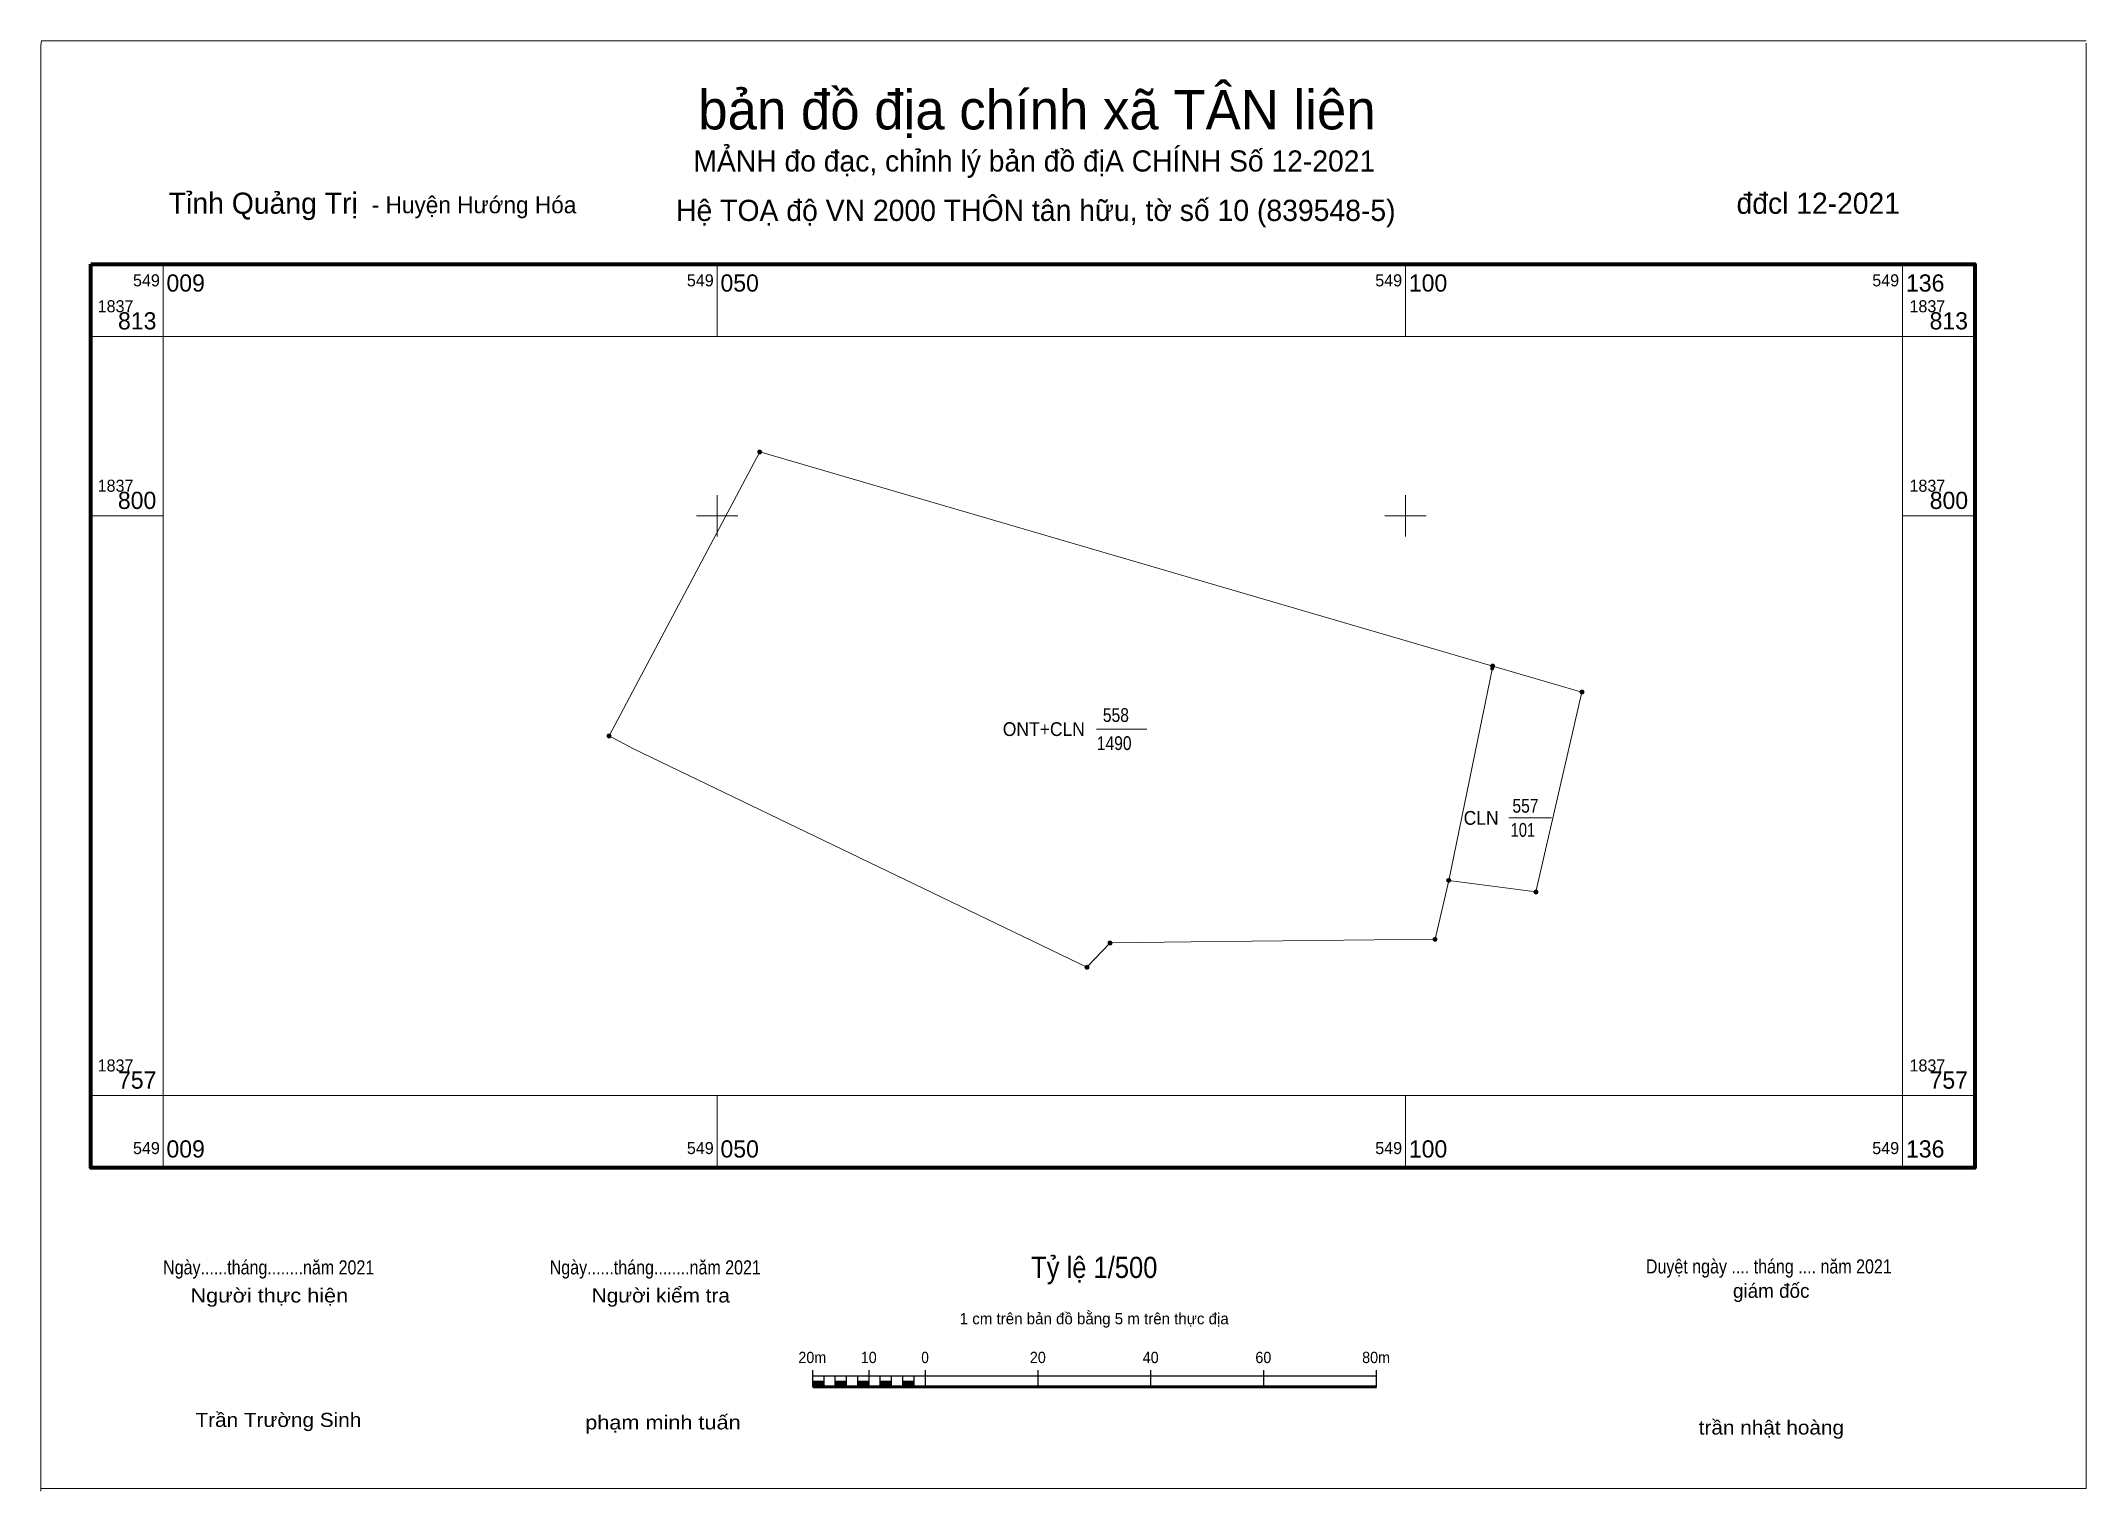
# Model space of a CAD drawing. Header units: metres. Extents: x 549001 to 549149, y 1837729 to 1837834.
import ezdxf
from ezdxf.enums import TextEntityAlignment as Align

# ---------------------------------------------------------------- set-up
doc = ezdxf.new("R2010")
doc.units = ezdxf.units.M
doc.header["$LTSCALE"] = 0.41
doc.header["$PDMODE"] = 32
doc.header["$PDSIZE"] = 0.205
for name, color, linetype, lineweight in [('11', 7, 'Continuous', 13), ('13', 7, 'Continuous', 13), ('2', 7, 'Continuous', 25), ('20', 7, 'Continuous', 13), ('22', 7, 'Continuous', 13), ('63', 7, 'Continuous', 13)]:
    doc.layers.add(name, color=color, linetype=linetype, lineweight=lineweight)
doc.layers.add('4', color=7, linetype='Continuous')
doc.layers.add('7', color=7, linetype='Continuous')

msp = doc.modelspace()

# ---------------------------------------------------------------- hatches: boundary and pattern name
at = {"layer": '2'}
for points in [[(549056.95, 1837736.73), (549057.77, 1837736.73), (549057.77, 1837737.14), (549056.95, 1837737.14)], [(549058.59, 1837736.73), (549059.4, 1837736.73), (549059.4, 1837737.14), (549058.59, 1837737.14)], [(549060.22, 1837736.73), (549061.04, 1837736.73), (549061.04, 1837737.14), (549060.22, 1837737.14)], [(549061.86, 1837736.73), (549062.68, 1837736.73), (549062.68, 1837737.14), (549061.86, 1837737.14)], [(549063.5, 1837736.73), (549064.32, 1837736.73), (549064.32, 1837737.14), (549063.5, 1837737.14)]]:
    msp.add_hatch(color=256, dxfattribs=at).paths.add_polyline_path(points)
at = {"layer": '22'}
for points in [[(549053.2445, 1837804.65, 1), (549052.9555, 1837804.65, 1)], [(549106.4805, 1837789.095, 1), (549106.1915, 1837789.095, 1)], [(549112.9645, 1837787.2, 1), (549112.6755, 1837787.2, 1)], [(549042.3045, 1837784.02, 1), (549042.0155, 1837784.02, 1)], [(549103.2945, 1837773.52, 1), (549103.0055, 1837773.52, 1)], [(549109.6245, 1837772.68, 1), (549109.3355, 1837772.68, 1)], [(549078.6945, 1837768.98, 1), (549078.4055, 1837768.98, 1)], [(549102.3045, 1837769.25, 1), (549102.0155, 1837769.25, 1)], [(549077.0045, 1837767.21, 1), (549076.7155, 1837767.21, 1)]]:
    msp.add_hatch(color=256, dxfattribs=at).paths.add_polyline_path(points)

# ---------------------------------------------------------------- linework, layer by layer
at = {"layer": '11'}
msp.add_line((549000.94, 1837834.5), (549149.44, 1837834.5), dxfattribs=at)
for points in [[(549000.89, 1837729.16), (549000.89, 1837834.16), (549000.94, 1837834.5)], [(549149.44, 1837834.34), (549149.44, 1837729.34), (549000.94, 1837729.34)]]:
    msp.add_lwpolyline(points, dxfattribs=at)
at = {"layer": '13'}
for p, q in [((549077.57, 1837784.51), (549081.22, 1837784.51)), ((549107.5, 1837778.06), (549110.61, 1837778.06))]:
    msp.add_line(p, q, dxfattribs=at)
at = {"layer": '2'}
for p, q in [((549056.95, 1837736.73), (549056.95, 1837737.95)), ((549056.95, 1837737.54), (549097.9, 1837737.54)), ((549057.77, 1837736.73), (549057.77, 1837737.54)), ((549058.59, 1837736.73), (549058.59, 1837737.54)), ((549059.4, 1837736.73), (549059.4, 1837737.54)), ((549060.22, 1837736.73), (549060.22, 1837737.54)), ((549061.04, 1837736.73), (549061.04, 1837737.95)), ((549061.86, 1837736.73), (549061.86, 1837737.54)), ((549062.68, 1837736.73), (549062.68, 1837737.54)), ((549063.5, 1837736.73), (549063.5, 1837737.54)), ((549064.32, 1837736.73), (549064.32, 1837737.54)), ((549065.14, 1837736.73), (549065.14, 1837737.95)), ((549073.33, 1837736.73), (549073.33, 1837737.95)), ((549081.52, 1837736.73), (549081.52, 1837737.95)), ((549089.71, 1837736.73), (549089.71, 1837737.95)), ((549097.9, 1837736.73), (549097.9, 1837737.95))]:
    msp.add_line(p, q, dxfattribs=at)
at = {"layer": '2', "lineweight": 53}
msp.add_line((549056.95, 1837736.73), (549097.9, 1837736.73), dxfattribs=at)
at = {"layer": '2', "lineweight": 13}
for points in [[(549056.95, 1837736.73), (549057.77, 1837736.73), (549057.77, 1837737.14), (549056.95, 1837737.14)], [(549058.59, 1837736.73), (549059.4, 1837736.73), (549059.4, 1837737.14), (549058.59, 1837737.14)], [(549060.22, 1837736.73), (549061.04, 1837736.73), (549061.04, 1837737.14), (549060.22, 1837737.14)], [(549061.86, 1837736.73), (549062.68, 1837736.73), (549062.68, 1837737.14), (549061.86, 1837737.14)], [(549063.5, 1837736.73), (549064.32, 1837736.73), (549064.32, 1837737.14), (549063.5, 1837737.14)]]:
    msp.add_lwpolyline(points, close=True, dxfattribs=at)
at = {"layer": '20'}
msp.add_line((549103.15, 1837773.52), (549106.34, 1837789.09), dxfattribs=at)
msp.add_lwpolyline([(549112.82, 1837787.2), (549109.48, 1837772.68), (549103.15, 1837773.52), (549102.16, 1837769.25), (549084.43, 1837769.05), (549078.55, 1837768.98), (549076.86, 1837767.21), (549043.93, 1837783.08), (549042.16, 1837784.02), (549053.1, 1837804.65), (549106.34, 1837789.09)], close=True, dxfattribs=at)
at = {"layer": '22'}
for centre in [(549053.1, 1837804.65), (549106.336, 1837789.095), (549112.82, 1837787.2), (549042.16, 1837784.02), (549103.15, 1837773.52), (549109.48, 1837772.68), (549078.55, 1837768.98), (549102.16, 1837769.25), (549076.86, 1837767.21)]:
    msp.add_circle(centre, 0.1445, dxfattribs=at)
at = {"layer": '63'}
for p, q in [((549009.76, 1837813.04), (549009.76, 1837818.29)), ((549050, 1837813.04), (549050, 1837818.29)), ((549100, 1837813.04), (549100, 1837818.29)), ((549136.11, 1837813.04), (549136.11, 1837818.29)), ((549009.76, 1837813.04), (549004.51, 1837813.04)), ((549136.11, 1837813.04), (549141.36, 1837813.04)), ((549050, 1837798.5), (549050, 1837801.5)), ((549100, 1837798.5), (549100, 1837801.5)), ((549009.76, 1837800), (549004.51, 1837800)), ((549048.5, 1837800), (549051.5, 1837800)), ((549098.5, 1837800), (549101.5, 1837800)), ((549136.11, 1837800), (549141.36, 1837800)), ((549009.76, 1837757.89), (549004.51, 1837757.89)), ((549009.76, 1837757.89), (549009.76, 1837752.64)), ((549050, 1837757.89), (549050, 1837752.64)), ((549100, 1837757.89), (549100, 1837752.64)), ((549136.11, 1837757.89), (549136.11, 1837752.64)), ((549136.11, 1837757.89), (549141.36, 1837757.89))]:
    msp.add_line(p, q, dxfattribs=at)
at = {"layer": '63', "lineweight": 70}
msp.add_lwpolyline([(549004.51, 1837818.29), (549141.36, 1837818.29), (549141.36, 1837752.64), (549004.51, 1837752.64)], close=True, dxfattribs=at)
at = {"layer": '63'}
msp.add_lwpolyline([(549009.76, 1837813.04), (549136.11, 1837813.04), (549136.11, 1837757.89), (549009.76, 1837757.89)], close=True, dxfattribs=at)
at = {"layer": '7'}
msp.add_point((549106.3, 1837788.9), dxfattribs=at)

# ---------------------------------------------------------------- texts
at = {"layer": '13', "width": 0.85}
for s, p in [('558', (549078.97, 1837785.03)), ('557', (549108.72, 1837778.44))]:
    msp.add_text(s, height=1, dxfattribs=at).set_placement(p, align=Align.CENTER)
at = {"layer": '2'}
for s, height, p in [('bản đồ địa chính xã TÂN liên', 2.865, (549073.235, 1837828.07)), ('MẢNH đo đạc, chỉnh lý bản đồ địA CHÍNH Số 12-2021', 1.535, (549073.045, 1837825.01)), ('Hệ TOẠ độ VN 2000 THÔN tân hữu, tờ số 10 (839548-5)', 1.539, (549073.155, 1837821.42)), ('giám đốc', 1.024, (549126.57, 1837743.2)), ('1 cm trên bản đồ bằng 5 m trên thực địa', 0.8188, (549077.395, 1837741.28))]:
    msp.add_text(s, height=height, dxfattribs=at).set_placement(p, align=Align.CENTER)
for s, height, p in [('Tỉnh Quảng Trị ', 1.539, (549010.18, 1837821.94)), ('- Huyện Hướng Hóa', 1.228, (549024.92, 1837821.98))]:
    msp.add_text(s, height=height, dxfattribs=at).set_placement(p)
msp.add_text(' đđcl 12-2021', height=1.535, dxfattribs=at).set_placement((549135.92, 1837821.94), align=Align.RIGHT)
at = {"layer": '2', "width": 0.95}
for s, p in [('ONT+CLN', (549076.72, 1837784.01)), ('CLN', (549106.77, 1837777.56))]:
    msp.add_text(s, height=1, dxfattribs=at).set_placement(p, align=Align.RIGHT)
at = {"layer": '2'}
for s, height, width, p in [('Tỷ lệ 1/500', 1.54, 0.9, (549077.4, 1837744.64)), ('Ngày......tháng........năm 2021', 1.024, 0.85, (549017.435, 1837744.9)), ('Ngày......tháng........năm 2021', 1.024, 0.85, (549045.515, 1837744.9)), ('Duyệt ngày .... tháng .... năm 2021', 1.024, 0.85, (549126.395, 1837744.97)), ('Người thực hiện', 1.024, 1.15, (549017.48, 1837742.86)), ('Người kiểm tra', 1.024, 1.1, (549045.915, 1837742.86)), ('20m', 0.8188, 0.95, (549056.92, 1837738.46)), ('10', 0.8188, 0.95, (549061.02, 1837738.46)), ('0', 0.8188, 0.9, (549065.11, 1837738.46)), ('20', 0.8188, 0.95, (549073.3, 1837738.46)), ('40', 0.8188, 0.95, (549081.5, 1837738.46)), ('60', 0.8188, 0.95, (549089.68, 1837738.46)), ('80m', 0.8188, 0.95, (549097.87, 1837738.46)), ('Trần Trường Sinh', 1.024, 1.1, (549018.14, 1837733.82)), ('phạm minh tuấn', 1.024, 1.15, (549046.07, 1837733.64)), ('trần nhật hoàng', 1.024, 1.1, (549126.58, 1837733.27))]:
    msp.add_text(s, height=height, dxfattribs=dict(at, width=width)).set_placement(p, align=Align.CENTER)
at = {"layer": '4'}
for s, width, p in [('1490', 0.85, (549078.845, 1837782.99)), ('101', 0.8, (549108.535, 1837776.69))]:
    msp.add_text(s, height=1, dxfattribs=dict(at, width=width)).set_placement(p, align=Align.CENTER)
at = {"layer": '63'}
for s, height, p in [('549', 0.875, (549009.53, 1837816.67)), ('549', 0.875, (549049.76, 1837816.67)), ('549', 0.875, (549099.76, 1837816.67)), ('549', 0.875, (549135.86, 1837816.67)), ('813', 1.25, (549009.28, 1837813.54)), ('813', 1.25, (549140.86, 1837813.54)), ('800', 1.25, (549009.27, 1837800.5)), ('800', 1.25, (549140.87, 1837800.5)), ('757', 1.25, (549009.28, 1837758.39)), ('757', 1.25, (549140.86, 1837758.39)), ('549', 0.875, (549009.53, 1837753.64)), ('549', 0.875, (549049.76, 1837753.64)), ('549', 0.875, (549099.76, 1837753.64)), ('549', 0.875, (549135.86, 1837753.64))]:
    msp.add_text(s, height=height, dxfattribs=at).set_placement(p, align=Align.RIGHT)
for s, height, p in [('009', 1.25, (549010.01, 1837816.29)), ('050', 1.25, (549050.25, 1837816.29)), ('100', 1.25, (549100.25, 1837816.29)), ('136', 1.25, (549136.36, 1837816.29)), ('1837', 0.875, (549005.01, 1837814.79)), ('1837', 0.875, (549136.61, 1837814.79)), ('1837', 0.875, (549005.01, 1837801.75)), ('1837', 0.875, (549136.61, 1837801.75)), ('1837', 0.875, (549005.01, 1837759.64)), ('1837', 0.875, (549136.61, 1837759.64)), ('009', 1.25, (549010.01, 1837753.39)), ('050', 1.25, (549050.25, 1837753.39)), ('100', 1.25, (549100.25, 1837753.39)), ('136', 1.25, (549136.36, 1837753.39))]:
    msp.add_text(s, height=height, dxfattribs=at).set_placement(p)

doc.saveas('drawing.dxf')
